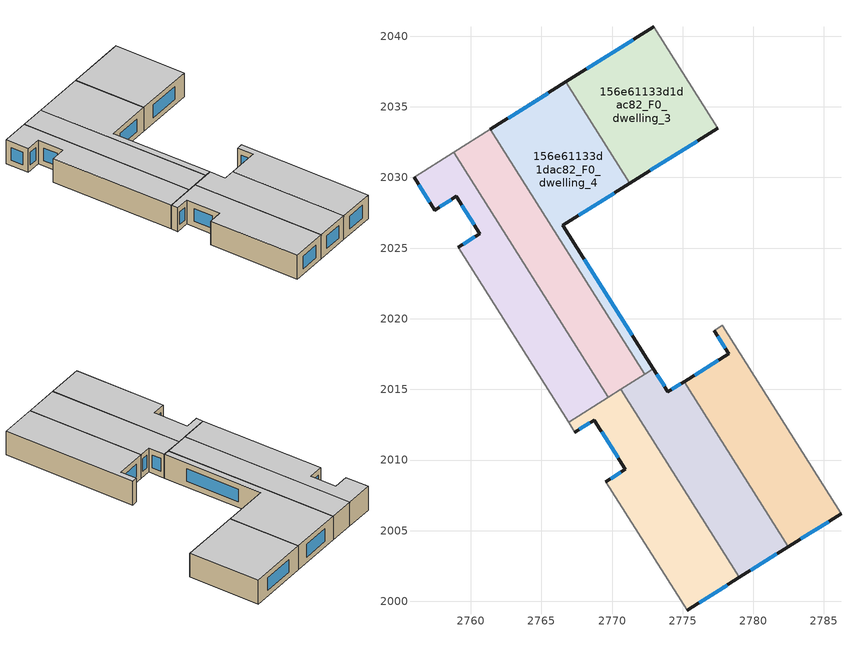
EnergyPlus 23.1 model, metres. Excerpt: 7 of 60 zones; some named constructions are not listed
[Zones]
156e61133d1dac82_F0_dwelling_12
 floor ground (EU_floor_Construction): 2778.27,2017.52 2777.23,2019.16 2777.81,2019.52 2786.21,2006.19 2782.49,2003.86 2775.12,2015.55 z0
 wall outside (EU_wall_Construction): 2782.49,2003.86 2786.21,2006.19 / 2777.23,2019.16 2778.27,2017.52 2775.12,2015.55 z0:3
 wall to 156e61133d1dac82_F0_dwelling_11 (EU_wall_Construction): 2786.21,2006.19 2777.81,2019.52 2777.23,2019.16 z0:3
 wall to 156e61133d1dac82_F0_dwelling_13 (EU_wall_Construction): 2775.12,2015.55 2782.49,2003.86 z0:3
 window (EU_Window_Construction): 2783.36,2004.41 2785.34,2005.65 / 2777.53,2017.06 2775.86,2016.02 / 2777.48,2018.77 2778.02,2017.9 z0.7:2.3
 ceiling to 156e61133d1dac82_F1_dwelling_12 (EU_floor_Construction): 2786.21,2006.19 2777.81,2019.52 2777.23,2019.16 2778.27,2017.52 2775.12,2015.55 2782.49,2003.86 z3
156e61133d1dac82_F0_dwelling_13
 floor ground (EU_floor_Construction): 2775.12,2015.55 2782.49,2003.86 2779.01,2001.68 2770.63,2014.99 2772.93,2016.45 2773.96,2014.82 z0
 wall outside (EU_wall_Construction): 2779.01,2001.68 2782.49,2003.86 / 2775.12,2015.55 2773.96,2014.82 2772.93,2016.45 z0:3
 wall to 156e61133d1dac82_F0_dwelling_14 (EU_wall_Construction): 2770.63,2014.99 2779.01,2001.68 z0:3
 wall to 156e61133d1dac82_F0_dwelling_5 (EU_wall_Construction): 2772.31,2016.06 2770.63,2014.99 z0:3
 wall to 156e61133d1dac82_F0_dwelling_4 (EU_wall_Construction): 2772.93,2016.45 2772.31,2016.06 z0:3
 window (EU_Window_Construction): 2779.83,2002.2 2781.67,2003.35 / 2773.72,2015.21 2773.17,2016.07 / 2774.85,2015.38 2774.23,2015 z0.7:2.3
 ceiling to 156e61133d1dac82_F1_dwelling_13 (EU_floor_Construction): 2782.49,2003.86 2775.12,2015.55 2773.96,2014.82 2772.93,2016.45 2770.63,2014.99 2779.01,2001.68 z3
156e61133d1dac82_F0_dwelling_14
 floor ground (EU_floor_Construction): 2770.63,2014.99 2779.01,2001.68 2775.31,1999.37 2769.57,2008.47 2770.95,2009.34 2768.75,2012.83 2767.37,2011.97 2766.93,2012.67 z0
 wall outside (EU_wall_Construction): 2775.31,1999.37 2779.01,2001.68 / 2767.37,2011.97 2768.75,2012.83 2770.95,2009.34 2769.57,2008.47 z0:3
 wall adiabatic (EU_wall_Construction): 2769.57,2008.47 2775.31,1999.37 / 2766.93,2012.67 2767.37,2011.97 z0:3
 wall to 156e61133d1dac82_F0_dwelling_6 (EU_wall_Construction): 2769.74,2014.43 2766.93,2012.67 z0:3
 wall to 156e61133d1dac82_F0_dwelling_5 (EU_wall_Construction): 2770.63,2014.99 2769.74,2014.43 z0:3
 window (EU_Window_Construction): 2776.18,1999.91 2778.14,2001.14 / 2770.63,2009.13 2769.9,2008.67 / 2769.26,2012.01 2770.43,2010.16 / 2767.69,2012.17 2768.42,2012.63 z0.7:2.3
 ceiling to 156e61133d1dac82_F1_dwelling_14 (EU_floor_Construction): 2779.01,2001.68 2770.63,2014.99 2766.93,2012.67 2767.37,2011.97 2768.75,2012.83 2770.95,2009.34 2769.57,2008.47 2775.31,1999.37 z3
156e61133d1dac82_F0_dwelling_3
 floor ground (EU_floor_Construction): 2772.97,2040.67 2777.49,2033.49 2771.26,2029.58 2766.74,2036.76 z0
 wall outside (EU_wall_Construction): 2772.97,2040.67 2766.74,2036.76 / 2771.26,2029.58 2777.49,2033.49 z0:3
 wall to 156e61133d1dac82_F0_dwelling_4 (EU_wall_Construction): 2766.74,2036.76 2771.26,2029.58 z0:3
 wall to 156e61133d1dac82_F0_dwelling_2 (EU_wall_Construction): 2777.49,2033.49 2772.97,2040.67 z0:3
 window (EU_Window_Construction): 2771.51,2039.75 2768.2,2037.68 / 2772.72,2030.5 2776.03,2032.57 z0.7:2.3
 ceiling to 156e61133d1dac82_F1_dwelling_3 (EU_floor_Construction): 2777.49,2033.49 2772.97,2040.67 2766.74,2036.76 2771.26,2029.58 z3
156e61133d1dac82_F0_dwelling_4
 floor ground (EU_floor_Construction): 2766.74,2036.76 2771.26,2029.58 2766.53,2026.62 2772.93,2016.45 2772.31,2016.06 2761.38,2033.41 z0
 wall outside (EU_wall_Construction): 2772.93,2016.45 2766.53,2026.62 2771.26,2029.58 / 2766.74,2036.76 2761.38,2033.41 z0:3
 wall to 156e61133d1dac82_F0_dwelling_5 (EU_wall_Construction): 2761.38,2033.41 2772.31,2016.06 z0:3
 window (EU_Window_Construction): 2771.43,2018.84 2768.03,2024.23 / 2765.48,2035.97 2762.64,2034.19 / 2767.64,2027.31 2770.15,2028.89 z0.7:2.3
 ceiling to 156e61133d1dac82_F1_dwelling_4 (EU_floor_Construction): 2772.93,2016.45 2766.53,2026.62 2771.26,2029.58 2766.74,2036.76 2761.38,2033.41 2772.31,2016.06 z3
156e61133d1dac82_F0_dwelling_5
 floor ground (EU_floor_Construction): 2761.38,2033.41 2772.31,2016.06 2769.74,2014.43 2758.8,2031.79 z0
 wall to 156e61133d1dac82_F0_dwelling_6 (EU_wall_Construction): 2758.8,2031.79 2769.74,2014.43 z0:3
 wall adiabatic (EU_wall_Construction): 2761.38,2033.41 2758.8,2031.79 z0:3
 ceiling to 156e61133d1dac82_F1_dwelling_5 (EU_floor_Construction): 2772.31,2016.06 2761.38,2033.41 2758.8,2031.79 2769.74,2014.43 z3
156e61133d1dac82_F0_dwelling_6
 floor ground (EU_floor_Construction): 2760.66,2026.03 2758.99,2028.66 2757.45,2027.7 2755.98,2030.02 2758.8,2031.79 2769.74,2014.43 2766.93,2012.67 2759.12,2025.06 z0
 wall outside (EU_wall_Construction): 2755.98,2030.02 2757.45,2027.7 2758.99,2028.66 2760.66,2026.03 2759.12,2025.06 z0:3
 wall adiabatic (EU_wall_Construction): 2758.8,2031.79 2755.98,2030.02 / 2759.12,2025.06 2766.93,2012.67 z0:3
 window (EU_Window_Construction): 2756.33,2029.48 2757.11,2028.24 / 2760.29,2025.8 2759.48,2025.29 / 2759.38,2028.04 2760.26,2026.65 / 2757.81,2027.92 2758.63,2028.43 z0.7:2.3
 ceiling to 156e61133d1dac82_F1_dwelling_6 (EU_floor_Construction): 2769.74,2014.43 2758.8,2031.79 2755.98,2030.02 2757.45,2027.7 2758.99,2028.66 2760.66,2026.03 2759.12,2025.06 2766.93,2012.67 z3
[HVACTEMPLATE:THERMOSTAT] Constant Heating Setpoint=20; Constant Cooling Setpoint=50
EU_HeatOnly_156e61133d1dac82_F2_dwelling_2; EU_HeatOnly_156e61133d1dac82_F2_dwelling_3; EU_HeatOnly_156e61133d1dac82_F2_dwelling_4; EU_HeatOnly_156e61133d1dac82_F2_dwelling_5; EU_HeatOnly_156e61133d1dac82_F2_dwelling_6; EU_HeatOnly_156e61133d1dac82_F2_dwelling_7; EU_HeatOnly_156e61133d1dac82_F2_dwelling_8; EU_HeatOnly_156e61133d1dac82_F2_dwelling_9; EU_HeatOnly_156e61133d1dac82_F2_dwelling_10; EU_HeatOnly_156e61133d1dac82_F2_dwelling_11; EU_HeatOnly_156e61133d1dac82_F2_dwelling_12; EU_HeatOnly_156e61133d1dac82_F2_dwelling_13; EU_HeatOnly_156e61133d1dac82_F2_dwelling_14; EU_HeatOnly_156e61133d1dac82_F3_dwelling_0; EU_HeatOnly_156e61133d1dac82_F3_dwelling_1; EU_HeatOnly_156e61133d1dac82_F3_dwelling_2; EU_HeatOnly_156e61133d1dac82_F3_dwelling_3; EU_HeatOnly_156e61133d1dac82_F3_dwelling_4; EU_HeatOnly_156e61133d1dac82_F3_dwelling_5; EU_HeatOnly_156e61133d1dac82_F3_dwelling_6; EU_HeatOnly_156e61133d1dac82_F3_dwelling_7; EU_HeatOnly_156e61133d1dac82_F3_dwelling_8; EU_HeatOnly_156e61133d1dac82_F3_dwelling_9; EU_HeatOnly_156e61133d1dac82_F3_dwelling_10; EU_HeatOnly_156e61133d1dac82_F3_dwelling_11; EU_HeatOnly_156e61133d1dac82_F3_dwelling_12; EU_HeatOnly_156e61133d1dac82_F3_dwelling_13; EU_HeatOnly_156e61133d1dac82_F3_dwelling_14
